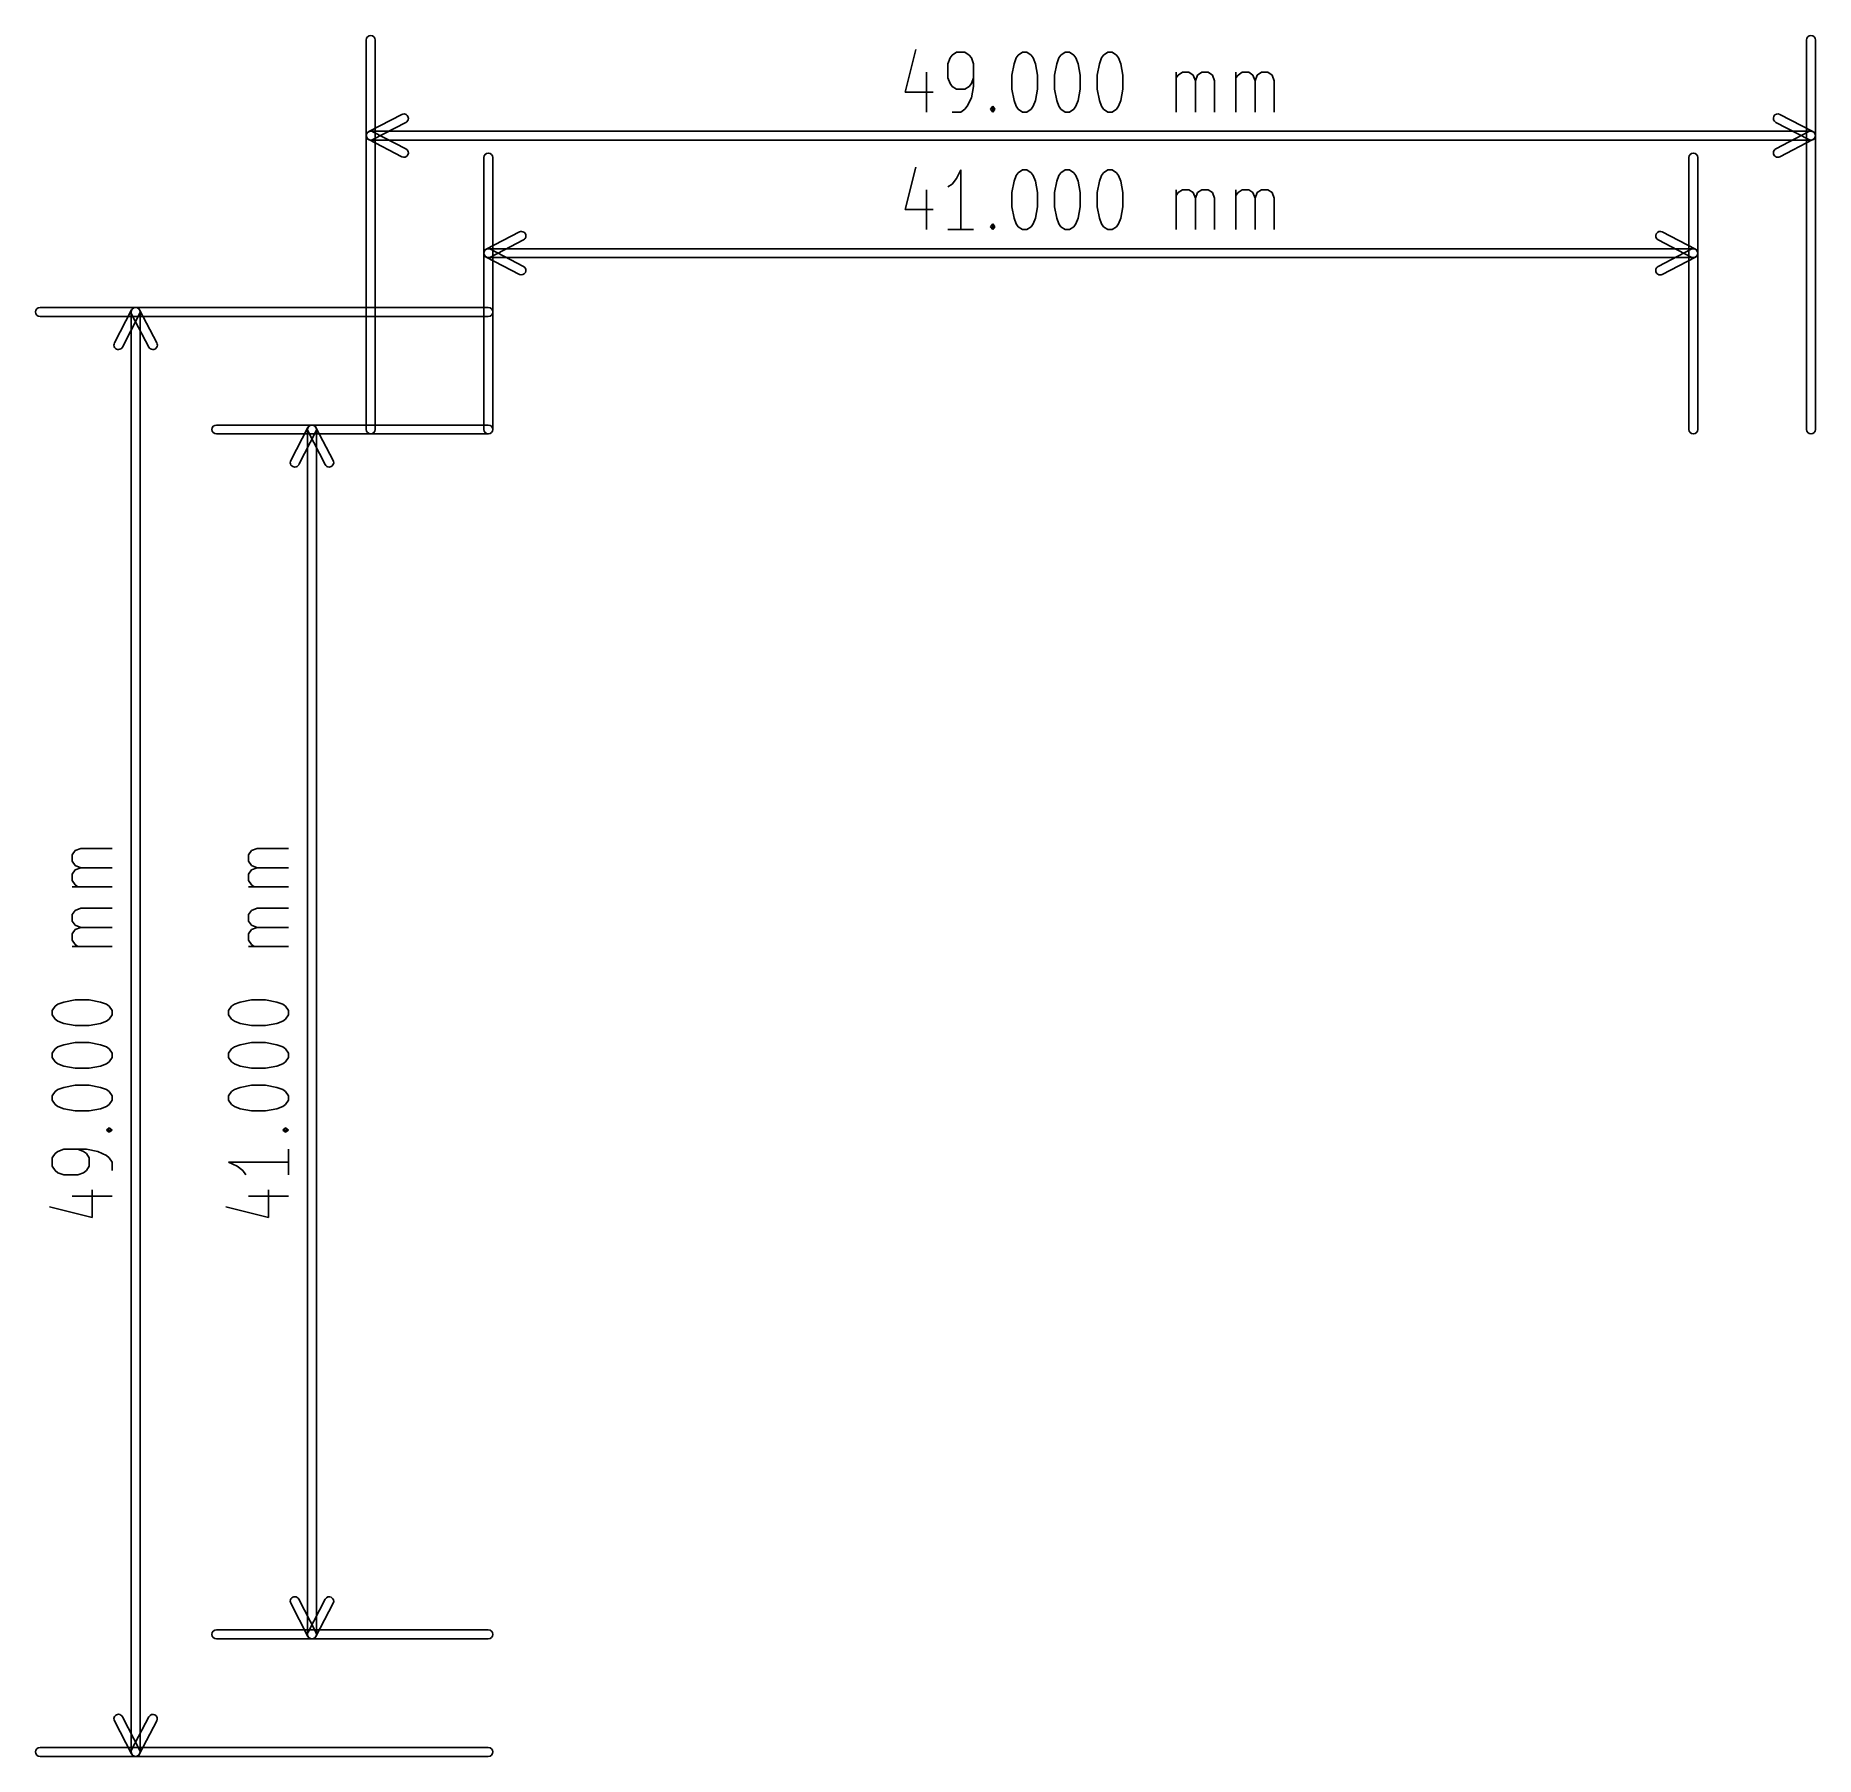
# Model space of a CAD drawing. Extents: x -1.4 to 59.2, y -59.2 to -0.6.
import ezdxf

# ---------------------------------------------------------------- set-up
doc = ezdxf.new("R2010")
doc.units = 0
doc.header["$MEASUREMENT"] = 0
doc.layers.add('BLACK', color=250, linetype='CONTINUOUS')

msp = doc.modelspace()

# ---------------------------------------------------------------- linework, layer by layer
at = {"layer": 'BLACK'}
for p, q in [((9.8476, -14), (9.8476, -0.748801)), ((10.1524, -14), (10.1524, -0.748801)), ((28.5491, -1.06812), (28.1863, -2.51954)), ((29.928, -1.16488), (29.7829, -1.26164)), ((30.2183, -1.16488), (29.928, -1.16488)), ((30.3634, -1.26164), (30.2183, -1.16488)), ((32.0326, -1.26164), (32.1777, -1.16488)), ((32.1777, -1.16488), (32.3229, -1.16488)), ((32.3229, -1.16488), (32.468, -1.26164)), ((33.484, -1.26164), (33.6291, -1.16488)), ((33.6291, -1.16488), (33.7743, -1.16488)), ((33.7743, -1.16488), (33.9194, -1.26164)), ((34.9354, -1.26164), (35.0806, -1.16488)), ((35.0806, -1.16488), (35.2257, -1.16488)), ((35.2257, -1.16488), (35.3709, -1.26164)), ((58.8476, -14), (58.8476, -0.748801)), ((59.1524, -14), (59.1524, -0.748801)), ((29.7103, -1.3584), (29.6377, -1.55193)), ((29.6377, -1.55193), (29.6377, -2.03573)), ((29.7829, -1.26164), (29.7103, -1.3584)), ((30.436, -1.3584), (30.3634, -1.26164)), ((30.5086, -1.55193), (30.436, -1.3584)), ((30.5086, -2.32602), (30.5086, -1.55193)), ((31.8149, -1.93897), (31.8874, -1.55193)), ((31.8874, -1.55193), (31.96, -1.3584)), ((31.96, -1.3584), (32.0326, -1.26164)), ((32.468, -1.26164), (32.5406, -1.3584)), ((32.5406, -1.3584), (32.6131, -1.55193)), ((32.6131, -1.55193), (32.6857, -1.93897)), ((33.2663, -1.93897), (33.3389, -1.55193)), ((33.3389, -1.55193), (33.4114, -1.3584)), ((33.4114, -1.3584), (33.484, -1.26164)), ((33.9194, -1.26164), (33.992, -1.3584)), ((33.992, -1.3584), (34.0646, -1.55193)), ((34.0646, -1.55193), (34.1371, -1.93897)), ((34.7177, -1.93897), (34.7903, -1.55193)), ((34.7903, -1.55193), (34.8629, -1.3584)), ((34.8629, -1.3584), (34.9354, -1.26164)), ((35.3709, -1.26164), (35.4434, -1.3584)), ((35.4434, -1.3584), (35.516, -1.55193)), ((35.516, -1.55193), (35.5886, -1.93897)), ((28.912, -1.84221), (28.912, -3.19688)), ((29.6377, -2.03573), (29.7103, -2.22926)), ((29.7103, -2.22926), (29.7829, -2.32602)), ((29.7829, -2.32602), (29.928, -2.42278)), ((30.2183, -2.42278), (30.3634, -2.32602)), ((30.3634, -2.32602), (30.436, -2.22926)), ((30.436, -2.22926), (30.5086, -2.03573)), ((30.436, -2.71307), (30.5086, -2.32602)), ((31.8149, -2.42278), (31.8149, -1.93897)), ((32.6857, -1.93897), (32.6857, -2.42278)), ((33.2663, -2.42278), (33.2663, -1.93897)), ((34.1371, -1.93897), (34.1371, -2.42278)), ((34.7177, -2.42278), (34.7177, -1.93897)), ((35.5886, -1.93897), (35.5886, -2.42278)), ((37.4029, -3.19688), (37.4029, -1.84221)), ((37.4029, -2.03573), (37.4754, -1.93897)), ((37.4754, -1.93897), (37.6206, -1.84221)), ((37.6206, -1.84221), (37.8383, -1.84221)), ((37.8383, -1.84221), (37.9834, -1.93897)), ((37.9834, -1.93897), (38.056, -2.1325)), ((38.056, -2.1325), (38.1286, -1.93897)), ((38.056, -2.1325), (38.056, -3.19688)), ((38.1286, -1.93897), (38.2737, -1.84221)), ((38.2737, -1.84221), (38.4914, -1.84221)), ((38.4914, -1.84221), (38.6366, -1.93897)), ((38.6366, -1.93897), (38.7091, -2.1325)), ((38.7091, -2.1325), (38.7091, -3.19688)), ((39.4349, -3.19688), (39.4349, -1.84221)), ((39.4349, -2.03573), (39.5074, -1.93897)), ((39.5074, -1.93897), (39.6526, -1.84221)), ((39.6526, -1.84221), (39.8703, -1.84221)), ((39.8703, -1.84221), (40.0154, -1.93897)), ((40.0154, -1.93897), (40.088, -2.1325)), ((40.088, -2.1325), (40.1606, -1.93897)), ((40.088, -2.1325), (40.088, -3.19688)), ((40.1606, -1.93897), (40.3057, -1.84221)), ((40.3057, -1.84221), (40.5234, -1.84221)), ((40.5234, -1.84221), (40.6686, -1.93897)), ((40.6686, -1.93897), (40.7411, -2.1325)), ((40.7411, -2.1325), (40.7411, -3.19688)), ((28.1863, -2.51954), (29.1297, -2.51954)), ((29.928, -2.42278), (30.2183, -2.42278)), ((30.2183, -3.10012), (30.2909, -3.00335)), ((30.2909, -3.00335), (30.436, -2.71307)), ((31.0891, -3.10012), (31.1617, -3.00335)), ((31.1617, -3.00335), (31.2343, -3.10012)), ((31.1617, -3.00335), (31.1617, -3.19688)), ((31.8874, -2.80983), (31.8149, -2.42278)), ((31.96, -3.00335), (31.8874, -2.80983)), ((32.0326, -3.10012), (31.96, -3.00335)), ((32.5406, -3.00335), (32.468, -3.10012)), ((32.6131, -2.80983), (32.5406, -3.00335)), ((32.6857, -2.42278), (32.6131, -2.80983)), ((33.3389, -2.80983), (33.2663, -2.42278)), ((33.4114, -3.00335), (33.3389, -2.80983)), ((33.484, -3.10012), (33.4114, -3.00335)), ((33.992, -3.00335), (33.9194, -3.10012)), ((34.0646, -2.80983), (33.992, -3.00335)), ((34.1371, -2.42278), (34.0646, -2.80983)), ((34.7903, -2.80983), (34.7177, -2.42278)), ((34.8629, -3.00335), (34.7903, -2.80983)), ((34.9354, -3.10012), (34.8629, -3.00335)), ((35.4434, -3.00335), (35.3709, -3.10012)), ((35.516, -2.80983), (35.4434, -3.00335)), ((35.5886, -2.42278), (35.516, -2.80983)), ((9.92936, -3.86371), (11.0569, -3.27926)), ((10.0696, -4.13432), (11.1971, -3.54987)), ((29.7829, -3.19688), (30.0731, -3.19688)), ((30.0731, -3.19688), (30.2183, -3.10012)), ((31.1617, -3.19688), (31.0891, -3.10012)), ((31.2343, -3.10012), (31.1617, -3.19688)), ((32.1777, -3.19688), (32.0326, -3.10012)), ((32.3229, -3.19688), (32.1777, -3.19688)), ((32.468, -3.10012), (32.3229, -3.19688)), ((33.6291, -3.19688), (33.484, -3.10012)), ((33.7743, -3.19688), (33.6291, -3.19688)), ((33.9194, -3.10012), (33.7743, -3.19688)), ((35.0806, -3.19688), (34.9354, -3.10012)), ((35.2257, -3.19688), (35.0806, -3.19688)), ((35.3709, -3.10012), (35.2257, -3.19688)), ((58.9296, -4.13518), (57.8031, -3.54876)), ((59.0704, -3.86482), (57.9439, -3.2784)), ((9.92936, -4.13629), (11.0569, -4.72074)), ((10, -3.8476), (59, -3.8476)), ((10, -4.1524), (59, -4.1524)), ((10.0696, -3.86568), (11.1971, -4.45013)), ((58.9296, -3.86482), (57.8031, -4.45124)), ((59.0704, -4.13518), (57.9439, -4.7216)), ((13.8476, -14), (13.8476, -4.7488)), ((14.1524, -14), (14.1524, -4.7488)), ((54.8476, -14), (54.8476, -4.7488)), ((55.1524, -14), (55.1524, -4.7488)), ((28.5491, -5.06812), (28.1863, -6.51954)), ((30.0731, -5.16488), (29.928, -5.45516)), ((30.0731, -7.19688), (30.0731, -5.16488)), ((31.8874, -5.55193), (31.96, -5.3584)), ((31.96, -5.3584), (32.0326, -5.26164)), ((32.0326, -5.26164), (32.1777, -5.16488)), ((32.1777, -5.16488), (32.3229, -5.16488)), ((32.3229, -5.16488), (32.468, -5.26164)), ((32.468, -5.26164), (32.5406, -5.3584)), ((32.5406, -5.3584), (32.6131, -5.55193)), ((33.3389, -5.55193), (33.4114, -5.3584)), ((33.4114, -5.3584), (33.484, -5.26164)), ((33.484, -5.26164), (33.6291, -5.16488)), ((33.6291, -5.16488), (33.7743, -5.16488)), ((33.7743, -5.16488), (33.9194, -5.26164)), ((33.9194, -5.26164), (33.992, -5.3584)), ((33.992, -5.3584), (34.0646, -5.55193)), ((34.7903, -5.55193), (34.8629, -5.3584)), ((34.8629, -5.3584), (34.9354, -5.26164)), ((34.9354, -5.26164), (35.0806, -5.16488)), ((35.0806, -5.16488), (35.2257, -5.16488)), ((35.2257, -5.16488), (35.3709, -5.26164)), ((35.3709, -5.26164), (35.4434, -5.3584)), ((35.4434, -5.3584), (35.516, -5.55193)), ((28.912, -5.84221), (28.912, -7.19688)), ((29.7829, -5.64869), (29.6377, -5.74545)), ((29.928, -5.45516), (29.7829, -5.64869)), ((31.8149, -5.93897), (31.8874, -5.55193)), ((31.8149, -6.42278), (31.8149, -5.93897)), ((32.6131, -5.55193), (32.6857, -5.93897)), ((32.6857, -5.93897), (32.6857, -6.42278)), ((33.2663, -5.93897), (33.3389, -5.55193)), ((33.2663, -6.42278), (33.2663, -5.93897)), ((34.0646, -5.55193), (34.1371, -5.93897)), ((34.1371, -5.93897), (34.1371, -6.42278)), ((34.7177, -5.93897), (34.7903, -5.55193)), ((34.7177, -6.42278), (34.7177, -5.93897)), ((35.516, -5.55193), (35.5886, -5.93897)), ((35.5886, -5.93897), (35.5886, -6.42278)), ((37.4029, -7.19688), (37.4029, -5.84221)), ((37.4029, -6.03573), (37.4754, -5.93897)), ((37.4754, -5.93897), (37.6206, -5.84221)), ((37.6206, -5.84221), (37.8383, -5.84221)), ((37.8383, -5.84221), (37.9834, -5.93897)), ((37.9834, -5.93897), (38.056, -6.1325)), ((38.056, -6.1325), (38.1286, -5.93897)), ((38.1286, -5.93897), (38.2737, -5.84221)), ((38.2737, -5.84221), (38.4914, -5.84221)), ((38.4914, -5.84221), (38.6366, -5.93897)), ((38.6366, -5.93897), (38.7091, -6.1325)), ((39.4349, -7.19688), (39.4349, -5.84221)), ((39.4349, -6.03573), (39.5074, -5.93897)), ((39.5074, -5.93897), (39.6526, -5.84221)), ((39.6526, -5.84221), (39.8703, -5.84221)), ((39.8703, -5.84221), (40.0154, -5.93897)), ((40.0154, -5.93897), (40.088, -6.1325)), ((40.088, -6.1325), (40.1606, -5.93897)), ((40.1606, -5.93897), (40.3057, -5.84221)), ((40.3057, -5.84221), (40.5234, -5.84221)), ((40.5234, -5.84221), (40.6686, -5.93897)), ((40.6686, -5.93897), (40.7411, -6.1325)), ((28.1863, -6.51954), (29.1297, -6.51954)), ((31.8874, -6.80983), (31.8149, -6.42278)), ((32.6857, -6.42278), (32.6131, -6.80983)), ((33.3389, -6.80983), (33.2663, -6.42278)), ((34.1371, -6.42278), (34.0646, -6.80983)), ((34.7903, -6.80983), (34.7177, -6.42278)), ((35.5886, -6.42278), (35.516, -6.80983)), ((38.056, -6.1325), (38.056, -7.19688)), ((38.7091, -6.1325), (38.7091, -7.19688)), ((40.088, -6.1325), (40.088, -7.19688)), ((40.7411, -6.1325), (40.7411, -7.19688)), ((30.5086, -7.19688), (29.6377, -7.19688)), ((31.0891, -7.10012), (31.1617, -7.00335)), ((31.1617, -7.19688), (31.0891, -7.10012)), ((31.1617, -7.00335), (31.2343, -7.10012)), ((31.1617, -7.00335), (31.1617, -7.19688)), ((31.2343, -7.10012), (31.1617, -7.19688)), ((31.96, -7.00335), (31.8874, -6.80983)), ((32.0326, -7.10012), (31.96, -7.00335)), ((32.1777, -7.19688), (32.0326, -7.10012)), ((32.3229, -7.19688), (32.1777, -7.19688)), ((32.468, -7.10012), (32.3229, -7.19688)), ((32.5406, -7.00335), (32.468, -7.10012)), ((32.6131, -6.80983), (32.5406, -7.00335)), ((33.4114, -7.00335), (33.3389, -6.80983)), ((33.484, -7.10012), (33.4114, -7.00335)), ((33.6291, -7.19688), (33.484, -7.10012)), ((33.7743, -7.19688), (33.6291, -7.19688)), ((33.9194, -7.10012), (33.7743, -7.19688)), ((33.992, -7.00335), (33.9194, -7.10012)), ((34.0646, -6.80983), (33.992, -7.00335)), ((34.8629, -7.00335), (34.7903, -6.80983)), ((34.9354, -7.10012), (34.8629, -7.00335)), ((35.0806, -7.19688), (34.9354, -7.10012)), ((35.2257, -7.19688), (35.0806, -7.19688)), ((35.3709, -7.10012), (35.2257, -7.19688)), ((35.4434, -7.00335), (35.3709, -7.10012)), ((35.516, -6.80983), (35.4434, -7.00335)), ((13.9294, -7.86371), (15.0569, -7.27926)), ((14, -7.8476), (55, -7.8476)), ((14.0696, -8.13432), (15.1971, -7.54987)), ((14.0696, -7.86568), (15.1971, -8.45013)), ((54.9296, -8.13518), (53.8031, -7.54876)), ((54.9296, -7.86482), (53.8031, -8.45124)), ((55.0704, -7.86482), (53.9439, -7.2784)), ((13.9294, -8.13629), (15.0569, -8.72074)), ((14, -8.1524), (55, -8.1524)), ((55.0704, -8.13518), (53.9439, -8.7216)), ((-1.2512, -9.8476), (14, -9.8476)), ((-1.2512, -10.1524), (14, -10.1524)), ((1.86371, -9.92936), (1.27926, -11.0569)), ((2.13432, -10.0696), (1.54987, -11.1971)), ((1.8476, -59), (1.8476, -10)), ((1.86482, -10.0704), (2.45124, -11.1969)), ((2.13518, -9.92963), (2.7216, -11.0561)), ((2.1524, -59), (2.1524, -10)), ((4.7488, -13.8476), (14, -13.8476)), ((4.7488, -14.1524), (14, -14.1524)), ((7.86371, -13.9294), (7.27926, -15.0569)), ((8.13432, -14.0696), (7.54987, -15.1971)), ((7.8476, -55), (7.8476, -14)), ((7.86482, -14.0704), (8.45124, -15.1969)), ((8.13518, -13.9296), (8.7216, -15.0561)), ((8.1524, -55), (8.1524, -14)), ((-0.15779, -28.4766), (-0.061029, -28.3314)), ((-0.061029, -28.3314), (0.132495, -28.2589)), ((0.132495, -28.2589), (1.19688, -28.2589)), ((5.84221, -28.4766), (5.93897, -28.3314)), ((5.93897, -28.3314), (6.1325, -28.2589)), ((6.1325, -28.2589), (7.19688, -28.2589)), ((-0.15779, -28.6943), (-0.15779, -28.4766)), ((-0.061029, -28.8394), (-0.15779, -28.6943)), ((-0.15779, -29.1297), (-0.061029, -28.9846)), ((0.132495, -28.912), (-0.061029, -28.8394)), ((-0.061029, -28.9846), (0.132495, -28.912)), ((0.132495, -28.912), (1.19688, -28.912)), ((5.84221, -28.6943), (5.84221, -28.4766)), ((5.93897, -28.8394), (5.84221, -28.6943)), ((5.84221, -29.1297), (5.93897, -28.9846)), ((6.1325, -28.912), (5.93897, -28.8394)), ((5.93897, -28.9846), (6.1325, -28.912)), ((6.1325, -28.912), (7.19688, -28.912)), ((-0.15779, -29.3474), (-0.15779, -29.1297)), ((-0.061029, -29.4926), (-0.15779, -29.3474)), ((1.19688, -29.5651), (-0.15779, -29.5651)), ((0.035733, -29.5651), (-0.061029, -29.4926)), ((5.84221, -29.3474), (5.84221, -29.1297)), ((5.93897, -29.4926), (5.84221, -29.3474)), ((7.19688, -29.5651), (5.84221, -29.5651)), ((6.03573, -29.5651), (5.93897, -29.4926)), ((-0.15779, -30.5086), (-0.061029, -30.3634)), ((-0.15779, -30.7263), (-0.15779, -30.5086)), ((-0.061029, -30.8714), (-0.15779, -30.7263)), ((-0.061029, -30.3634), (0.132495, -30.2909)), ((0.132495, -30.944), (-0.061029, -30.8714)), ((0.132495, -30.2909), (1.19688, -30.2909)), ((5.84221, -30.5086), (5.93897, -30.3634)), ((5.84221, -30.7263), (5.84221, -30.5086)), ((5.93897, -30.8714), (5.84221, -30.7263)), ((5.93897, -30.3634), (6.1325, -30.2909)), ((6.1325, -30.944), (5.93897, -30.8714)), ((6.1325, -30.2909), (7.19688, -30.2909)), ((-0.15779, -31.1617), (-0.061029, -31.0166)), ((-0.15779, -31.3794), (-0.15779, -31.1617)), ((-0.061029, -31.5246), (-0.15779, -31.3794)), ((-0.061029, -31.0166), (0.132495, -30.944)), ((0.132495, -30.944), (1.19688, -30.944)), ((5.84221, -31.1617), (5.93897, -31.0166)), ((5.84221, -31.3794), (5.84221, -31.1617)), ((5.93897, -31.5246), (5.84221, -31.3794)), ((5.93897, -31.0166), (6.1325, -30.944)), ((6.1325, -30.944), (7.19688, -30.944)), ((1.19688, -31.5971), (-0.15779, -31.5971)), ((0.035733, -31.5971), (-0.061029, -31.5246)), ((7.19688, -31.5971), (5.84221, -31.5971)), ((6.03573, -31.5971), (5.93897, -31.5246)), ((-0.835124, -33.7743), (-0.738362, -33.6291)), ((-0.835124, -33.9194), (-0.835124, -33.7743)), ((-0.738362, -33.6291), (-0.6416, -33.5566)), ((-0.6416, -33.5566), (-0.448076, -33.484)), ((-0.448076, -33.484), (-0.061029, -33.4114)), ((-0.061029, -33.4114), (0.422781, -33.4114)), ((0.422781, -33.4114), (0.809829, -33.484)), ((0.809829, -33.484), (1.00335, -33.5566)), ((1.00335, -33.5566), (1.10011, -33.6291)), ((1.10011, -33.6291), (1.19688, -33.7743)), ((1.19688, -33.7743), (1.19688, -33.9194)), ((5.16488, -33.7743), (5.26164, -33.6291)), ((5.16488, -33.9194), (5.16488, -33.7743)), ((5.26164, -33.6291), (5.3584, -33.5566)), ((5.3584, -33.5566), (5.55192, -33.484)), ((5.55192, -33.484), (5.93897, -33.4114)), ((5.93897, -33.4114), (6.42278, -33.4114)), ((6.42278, -33.4114), (6.80983, -33.484)), ((6.80983, -33.484), (7.00335, -33.5566)), ((7.00335, -33.5566), (7.10011, -33.6291)), ((7.10011, -33.6291), (7.19688, -33.7743)), ((7.19688, -33.7743), (7.19688, -33.9194)), ((-0.738362, -34.0646), (-0.835124, -33.9194)), ((-0.6416, -34.1371), (-0.738362, -34.0646)), ((-0.448076, -34.2097), (-0.6416, -34.1371)), ((-0.061029, -34.2823), (-0.448076, -34.2097)), ((0.422781, -34.2823), (-0.061029, -34.2823)), ((0.809829, -34.2097), (0.422781, -34.2823)), ((1.00335, -34.1371), (0.809829, -34.2097)), ((1.10011, -34.0646), (1.00335, -34.1371)), ((1.19688, -33.9194), (1.10011, -34.0646)), ((5.26164, -34.0646), (5.16488, -33.9194)), ((5.3584, -34.1371), (5.26164, -34.0646)), ((5.55192, -34.2097), (5.3584, -34.1371)), ((5.93897, -34.2823), (5.55192, -34.2097)), ((6.42278, -34.2823), (5.93897, -34.2823)), ((6.80983, -34.2097), (6.42278, -34.2823)), ((7.00335, -34.1371), (6.80983, -34.2097)), ((7.10011, -34.0646), (7.00335, -34.1371)), ((7.19688, -33.9194), (7.10011, -34.0646)), ((-0.835124, -35.2257), (-0.738362, -35.0806)), ((-0.738362, -35.0806), (-0.6416, -35.008)), ((-0.6416, -35.008), (-0.448076, -34.9354)), ((-0.448076, -34.9354), (-0.061029, -34.8629)), ((-0.061029, -34.8629), (0.422781, -34.8629)), ((0.422781, -34.8629), (0.809829, -34.9354)), ((0.809829, -34.9354), (1.00335, -35.008)), ((1.00335, -35.008), (1.10011, -35.0806)), ((1.10011, -35.0806), (1.19688, -35.2257)), ((5.16488, -35.2257), (5.26164, -35.0806)), ((5.26164, -35.0806), (5.3584, -35.008)), ((5.3584, -35.008), (5.55192, -34.9354)), ((5.55192, -34.9354), (5.93897, -34.8629)), ((5.93897, -34.8629), (6.42278, -34.8629)), ((6.42278, -34.8629), (6.80983, -34.9354)), ((6.80983, -34.9354), (7.00335, -35.008)), ((7.00335, -35.008), (7.10011, -35.0806)), ((7.10011, -35.0806), (7.19688, -35.2257)), ((-0.835124, -35.3709), (-0.835124, -35.2257)), ((-0.738362, -35.516), (-0.835124, -35.3709)), ((-0.6416, -35.5886), (-0.738362, -35.516)), ((-0.448076, -35.6611), (-0.6416, -35.5886)), ((-0.061029, -35.7337), (-0.448076, -35.6611)), ((0.809829, -35.6611), (0.422781, -35.7337)), ((1.00335, -35.5886), (0.809829, -35.6611)), ((1.10011, -35.516), (1.00335, -35.5886)), ((1.19688, -35.3709), (1.10011, -35.516)), ((1.19688, -35.2257), (1.19688, -35.3709)), ((5.16488, -35.3709), (5.16488, -35.2257)), ((5.26164, -35.516), (5.16488, -35.3709)), ((5.3584, -35.5886), (5.26164, -35.516)), ((5.55192, -35.6611), (5.3584, -35.5886)), ((5.93897, -35.7337), (5.55192, -35.6611)), ((6.80983, -35.6611), (6.42278, -35.7337)), ((7.00335, -35.5886), (6.80983, -35.6611)), ((7.10011, -35.516), (7.00335, -35.5886)), ((7.19688, -35.3709), (7.10011, -35.516)), ((7.19688, -35.2257), (7.19688, -35.3709)), ((-0.448076, -36.3869), (-0.061029, -36.3143)), ((0.422781, -35.7337), (-0.061029, -35.7337)), ((-0.061029, -36.3143), (0.422781, -36.3143)), ((0.422781, -36.3143), (0.809829, -36.3869)), ((5.55192, -36.3869), (5.93897, -36.3143)), ((6.42278, -35.7337), (5.93897, -35.7337)), ((5.93897, -36.3143), (6.42278, -36.3143)), ((6.42278, -36.3143), (6.80983, -36.3869)), ((-0.835124, -36.6771), (-0.738362, -36.532)), ((-0.835124, -36.8223), (-0.835124, -36.6771)), ((-0.738362, -36.9674), (-0.835124, -36.8223)), ((-0.738362, -36.532), (-0.6416, -36.4594)), ((-0.6416, -36.4594), (-0.448076, -36.3869)), ((0.809829, -36.3869), (1.00335, -36.4594)), ((1.00335, -36.4594), (1.10011, -36.532)), ((1.10011, -36.532), (1.19688, -36.6771)), ((1.19688, -36.8223), (1.10011, -36.9674)), ((1.19688, -36.6771), (1.19688, -36.8223)), ((5.16488, -36.6771), (5.26164, -36.532)), ((5.16488, -36.8223), (5.16488, -36.6771)), ((5.26164, -36.9674), (5.16488, -36.8223)), ((5.26164, -36.532), (5.3584, -36.4594)), ((5.3584, -36.4594), (5.55192, -36.3869)), ((6.80983, -36.3869), (7.00335, -36.4594)), ((7.00335, -36.4594), (7.10011, -36.532)), ((7.10011, -36.532), (7.19688, -36.6771)), ((7.19688, -36.8223), (7.10011, -36.9674)), ((7.19688, -36.6771), (7.19688, -36.8223)), ((-0.6416, -37.04), (-0.738362, -36.9674)), ((-0.448076, -37.1126), (-0.6416, -37.04)), ((-0.061029, -37.1851), (-0.448076, -37.1126)), ((0.422781, -37.1851), (-0.061029, -37.1851)), ((0.809829, -37.1126), (0.422781, -37.1851)), ((1.00335, -37.04), (0.809829, -37.1126)), ((1.10011, -36.9674), (1.00335, -37.04)), ((5.3584, -37.04), (5.26164, -36.9674)), ((5.55192, -37.1126), (5.3584, -37.04)), ((5.93897, -37.1851), (5.55192, -37.1126)), ((6.42278, -37.1851), (5.93897, -37.1851)), ((6.80983, -37.1126), (6.42278, -37.1851)), ((7.00335, -37.04), (6.80983, -37.1126)), ((7.10011, -36.9674), (7.00335, -37.04)), ((1.00335, -37.8383), (1.10011, -37.7657)), ((1.10011, -37.9109), (1.00335, -37.8383)), ((1.00335, -37.8383), (1.19688, -37.8383)), ((1.10011, -37.7657), (1.19688, -37.8383)), ((1.19688, -37.8383), (1.10011, -37.9109)), ((7.00335, -37.8383), (7.10011, -37.7657)), ((7.10011, -37.9109), (7.00335, -37.8383)), ((7.00335, -37.8383), (7.19688, -37.8383)), ((7.10011, -37.7657), (7.19688, -37.8383)), ((7.19688, -37.8383), (7.10011, -37.9109)), ((-0.738362, -38.6366), (-0.835124, -38.7817)), ((-0.6416, -38.564), (-0.738362, -38.6366)), ((-0.448076, -38.4914), (-0.6416, -38.564)), ((0.326019, -38.4914), (-0.448076, -38.4914)), ((0.229257, -38.564), (0.035733, -38.4914)), ((0.326019, -38.6366), (0.229257, -38.564)), ((0.713067, -38.564), (0.326019, -38.4914)), ((0.422781, -38.7817), (0.326019, -38.6366)), ((1.00335, -38.7091), (0.713067, -38.564)), ((1.10011, -38.7817), (1.00335, -38.7091)), ((7.19688, -38.4914), (7.19688, -39.3623)), ((-0.835124, -38.7817), (-0.835124, -39.072)), ((-0.835124, -39.072), (-0.738362, -39.2171)), ((-0.738362, -39.2171), (-0.6416, -39.2897)), ((-0.6416, -39.2897), (-0.448076, -39.3623)), ((0.035733, -39.3623), (0.229257, -39.2897)), ((0.229257, -39.2897), (0.326019, -39.2171)), ((0.326019, -39.2171), (0.422781, -39.072)), ((0.422781, -39.072), (0.422781, -38.7817)), ((1.19688, -38.9269), (1.10011, -38.7817)), ((1.19688, -39.2171), (1.19688, -38.9269)), ((7.19688, -38.9269), (5.16488, -38.9269)), ((5.16488, -38.9269), (5.45516, -39.072)), ((5.45516, -39.072), (5.64869, -39.2171)), ((5.64869, -39.2171), (5.74545, -39.3623)), ((-0.448076, -39.3623), (0.035733, -39.3623)), ((0.519543, -40.8137), (0.519543, -39.8703)), ((6.51954, -40.8137), (6.51954, -39.8703)), ((-0.931886, -40.4509), (0.519543, -40.8137)), ((-0.15779, -40.088), (1.19688, -40.088)), ((5.06811, -40.4509), (6.51954, -40.8137)), ((5.84221, -40.088), (7.19688, -40.088)), ((8.13432, -54.9304), (7.54987, -53.8029)), ((7.86482, -54.9296), (8.45124, -53.8031)), ((7.86371, -55.0706), (7.27926, -53.9431)), ((8.13518, -55.0704), (8.7216, -53.9439)), ((4.7488, -54.8476), (14, -54.8476)), ((4.7488, -55.1524), (14, -55.1524)), ((1.86371, -59.0706), (1.27926, -57.9431)), ((2.13432, -58.9304), (1.54987, -57.8029)), ((1.86482, -58.9296), (2.45124, -57.8031)), ((2.13518, -59.0704), (2.7216, -57.9439)), ((-1.2512, -58.8476), (14, -58.8476)), ((-1.2512, -59.1524), (14, -59.1524))]:
    msp.add_line(p, q, dxfattribs=at)
for centre, start, end in [((10, -0.748801), 360, 540), ((59, -0.748801), 360, 540), ((11.127, -3.41457), 297.4, 477.4), ((57.8735, -3.41358), 422.5, 602.5), ((9.99949, -4.00099), 62.6, 242.6), ((9.99949, -3.99902), 117.4, 297.4), ((10, -4), 90, 270), ((59, -4), -62.5, 117.5), ((59, -4), 242.5, 422.5), ((59, -4), 270, 450), ((11.127, -4.58544), 242.6, 422.6), ((14, -4.7488), 360, 540), ((55, -4.7488), 360, 540), ((57.8735, -4.58642), 117.5, 297.5), ((15.127, -7.41457), 297.4, 477.4), ((53.8735, -7.41358), 422.5, 602.5), ((13.9995, -8.00099), 62.6, 242.6), ((13.9995, -7.99902), 117.4, 297.4), ((14, -8), 90, 270), ((55, -8), -62.5, 117.5), ((55, -8), 242.5, 422.5), ((55, -8), 270, 450), ((15.127, -8.58544), 242.6, 422.6), ((53.8735, -8.58642), 117.5, 297.5), ((-1.2512, -10), 90, 270), ((2, -10), 360, 540), ((2, -10), 27.5, 207.5), ((1.99902, -9.99949), -27.4, 152.6), ((14, -10), 270, 450), ((1.41456, -11.127), 152.6, 332.6), ((2.58642, -11.1265), 207.5, 387.5), ((4.7488, -14), 90, 270), ((8, -14), 360, 540), ((8, -14), 27.5, 207.5), ((7.99902, -13.9995), -27.4, 152.6), ((14, -14), 270, 450), ((10, -14), 180, 360), ((14, -14), 180, 360), ((55, -14), 180, 360), ((59, -14), 180, 360), ((7.41456, -15.127), 152.6, 332.6), ((8.58642, -15.1265), 207.5, 387.5), ((7.41456, -53.873), 387.4, 567.4), ((8.58642, -53.8735), 332.5, 512.5), ((4.7488, -55), 90, 270), ((8, -55), 152.5, 332.5), ((8, -55), 180, 360), ((7.99902, -55.0005), 207.4, 387.4), ((14, -55), 270, 450), ((1.41456, -57.873), 387.4, 567.4), ((2.58642, -57.8735), 332.5, 512.5), ((-1.2512, -59), 90, 270), ((2, -59), 152.5, 332.5), ((2, -59), 180, 360), ((1.99902, -59.0005), 207.4, 387.4), ((14, -59), 270, 450)]:
    msp.add_arc(centre, 0.1524, start, end, dxfattribs=at)

doc.saveas('drawing.dxf')
